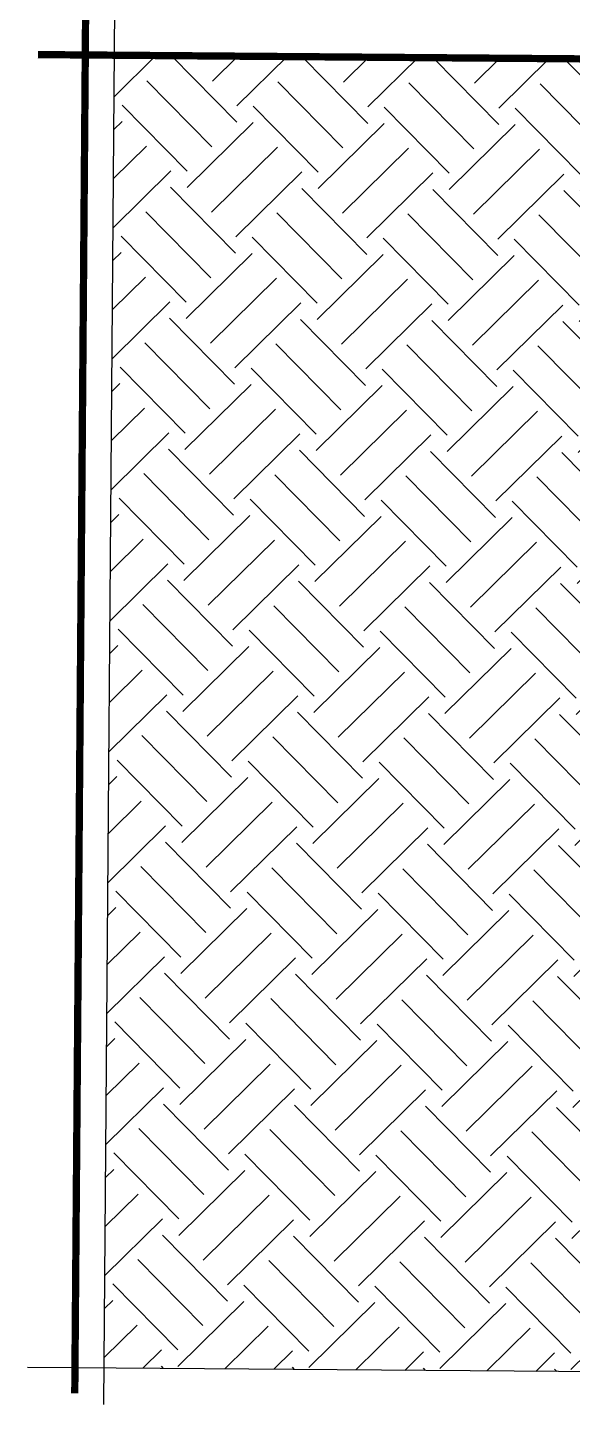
# Model space of a CAD drawing. Extents: x -109 to 1815, y -14679 to 345.
# Drawn here: x 41.897 to 42.644, y -1.738 to 0.15 of the extents above; entities that cross this region are included whole.
import ezdxf

# ---------------------------------------------------------------- set-up
doc = ezdxf.new("R2010")
doc.units = 0
doc.header["$MEASUREMENT"] = 0
doc.layers.add('TEXTO', color=1, linetype='CONTINUOUS')

msp = doc.modelspace()

# ---------------------------------------------------------------- hatches: boundary and pattern name
at = {"layer": 'TEXTO'}
h = msp.add_hatch(dxfattribs=at)
h.set_pattern_fill('EARTH,_O', color=256, scale=2, angle=-45.00000000000001)
h.set_pattern_definition([(134.55, (211.9217425622263, 32.20682086636669), (0.001410600830602309, 0.1795995829763998), [0.127, -0.127]), (134.55, (211.9556819716901, 32.24023130051903), (0.001410600830602309, 0.1795995829763998), [0.127, -0.127]), (134.55, (211.9896213811539, 32.27364173467136), (0.001410600830602309, 0.1795995829763998), [0.127, -0.127]), (44.55000000000003, (211.9897977062577, 32.29609168254341), (0.1795995829763998, -0.001410600830602309), [0.127, -0.127]), (44.55000000000003, (211.9563872721054, 32.33003109200722), (0.1795995829763998, -0.001410600830602309), [0.127, -0.127]), (44.55000000000003, (211.9229768379531, 32.36397050147104), (0.1795995829763998, -0.001410600830602309), [0.127, -0.127])])
edge = h.paths.add_edge_path()
edge.add_ellipse((41.10318898103658, 1.136569325683462), major_axis=(-2.099656308011451, 2.099656308011451), ratio=0.9999999999999717, start_angle=168.4895702213435, end_angle=184.5412026322293, ccw=False)
edge.add_ellipse((42.25428776323705, -1.927058404195466), major_axis=(-0.5396012227416934, 0.5396012227416934), ratio=0.999999999999982, start_angle=242.67618122300098, end_angle=275.3097169963447, ccw=False)
edge.add_line((42.98137095685429, -1.695349559461394), (42.00226651809434, -1.687659533061151))
edge.add_line((42.00226651809434, -1.687659533061151), (42.01640353969402, 0.1122849506994714))
edge.add_line((42.01640353969402, 0.1122849506994714), (43.09019966699257, 0.1038512022243205))
edge.add_ellipse((46.1603563158086, 0.5503413484498285), major_axis=(-2.193765635207397, 2.193765635207397), ratio=0.9999999994105044, start_angle=53.27446563747726, end_angle=53.36651893562981)
edge.add_ellipse((42.19737950734605, 1.481239370385279), major_axis=(-1.163878323564333, 1.163878323564333), ratio=0.9999999999999709, start_angle=155.0719328105457, end_angle=167.8789105158674, ccw=False)
edge.add_ellipse((47.89034814941352, 3.566796998048932), major_axis=(-4.443271865989758, 4.443271865989758), ratio=0.9999999999999798, start_angle=80.30506664071618, end_angle=88.89869051833367)

# ---------------------------------------------------------------- linework, layer by layer
for p, q in [((42.00187382304991, -1.73765799094339), (42.01691404325178, 0.1772829459463827)), ((44.01220452496037, -1.70344587384746), (41.89726975654163, -1.686834873467836))]:
    msp.add_line(p, q, dxfattribs=at)
at = {"layer": 'TEXTO', "const_width": 0.01}
for points in [[(41.96199286525744, -1.72234429754317), (41.97679746843266, 0.1625975646172593)], [(41.91140677814131, 0.113109610292786), (44.01134200919537, 0.09661641842649282)]]:
    msp.add_lwpolyline(points, dxfattribs=at)

doc.saveas('drawing.dxf')
